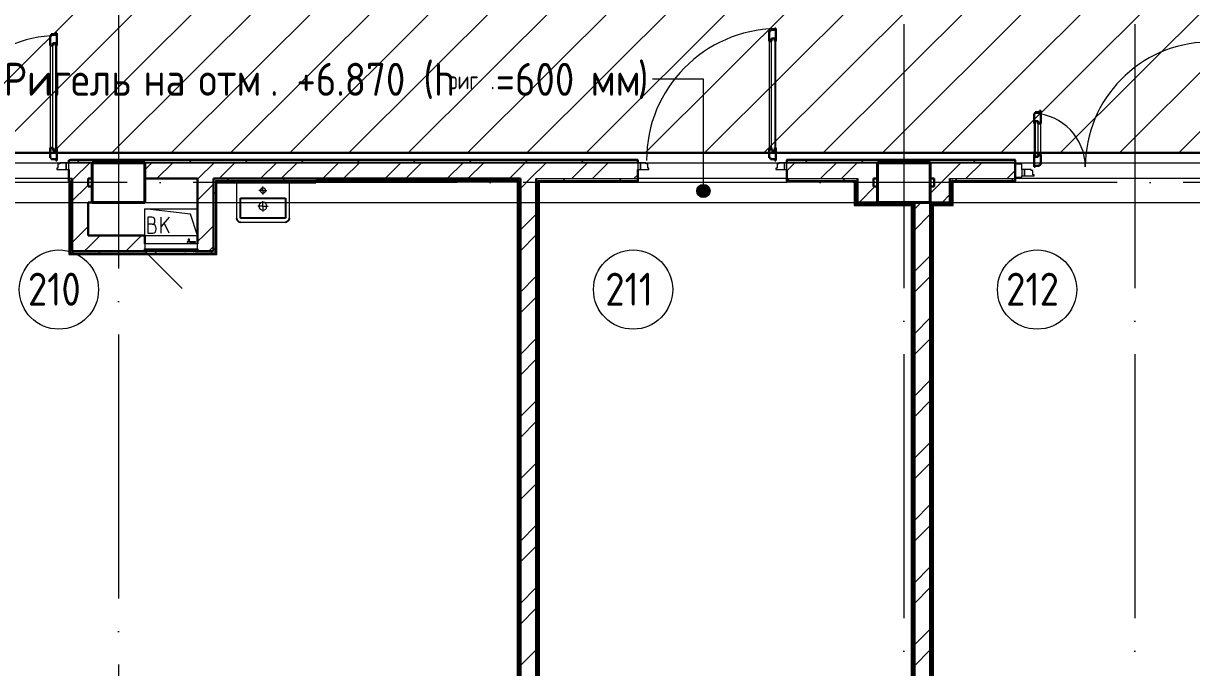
# Model space of a CAD drawing. Header units: millimetres. Extents: x -259809 to 472825, y -397243 to 31861.
# Drawn here: x 124906 to 133757, y -368837 to -363956 of the extents above; entities that cross this region are included whole.
import ezdxf

# ---------------------------------------------------------------- set-up
doc = ezdxf.new("R2010")
doc.units = ezdxf.units.MM
doc.linetypes.add('ADSK_Линия сетки', pattern=[25, 20, -2.5, 0, -2.5])
doc.linetypes.add('ADSK_Сверху', pattern=[450, 300, -150])
for name, color, linetype, lineweight in [('Аннотация', 252, 'Continuous', 18), ('Витраж', 252, 'Continuous', 9), ('Двери', 252, 'Continuous', 9), ('Линии', 7, 'Continuous', 9), ('лс', 5, 'Continuous', 30), ('Марки помещений', 252, 'Continuous', 20), ('Несущие колонны', 252, 'Continuous', 18), ('Оборудование', 8, 'Continuous', 18), ('Ограждение', 252, 'Continuous', 9), ('Оси', 252, 'Continuous', 9), ('Перекрытие', 252, 'Continuous', 18), ('Стены наружные', 252, 'Continuous', 18), ('Стены штриховка', 7, 'Continuous', 9)]:
    doc.layers.add(name, color=color, linetype=linetype, lineweight=lineweight)
doc.layers.add('Двери открывание', color=7, linetype='Continuous', lineweight=9, true_color=0xc0c0c0)
doc.layers.add('Узлы', color=252, linetype='Continuous')
doc.styles.add('GOST Common_2', font='', dxfattribs={"width": 0.9, "height": 250})
doc.styles.add('GOST Common_4', font='', dxfattribs={"height": 7})
doc.styles.get('GOST Common_2').set_extended_font_data('GOST type B')
doc.styles.get('GOST Common_4').set_extended_font_data('GOST 2.304 type A')

# ---------------------------------------------------------------- blocks, each defined once
blk = doc.blocks.new('2 этаж')
at = {"layer": 'Аннотация', "lineweight": 9, "true_color": 0x636466}
h = blk.add_hatch(color=251, dxfattribs=at)
edge = h.paths.add_edge_path()
edge.add_arc((129907.9, -12553.3), 50, 0, 360)
at = {"color": 251, "lineweight": 18, "true_color": 0x636466}
for p, q in [((126022.8, -12730.1), (125676, -12689.3)), ((125676, -12889.3), (125676, -12689.3)), ((125676, -12689.3), (126076, -12689.3)), ((126076, -12889.3), (126022.8, -12730.1)), ((125729.3, -12752), (125699.3, -12752)), ((125699.3, -12752), (125699.3, -12872)), ((125732.6, -12805.4), (125699.3, -12805.4)), ((125752.6, -12785.4), (125752.6, -12775.4)), ((125859.3, -12752), (125799.3, -12823.5)), ((125799.3, -12872), (125799.3, -12752)), ((125859.3, -12872), (125823.3, -12794.9)), ((125699.3, -12872), (125735.9, -12872)), ((125762.6, -12845.4), (125762.6, -12835.4))]:
    blk.add_line(p, q, dxfattribs=at)
for centre, radius, start, end in [((125729.3, -12775.4), 23.3, 0, 90), ((125732.6, -12785.4), 20, 270, 0), ((125732.6, -12835.4), 30, 0, 90), ((125735.9, -12845.4), 26.7, 270, 0)]:
    blk.add_arc(centre, radius, start, end, dxfattribs=at)
at = {"layer": 'Аннотация', "color": 251, "lineweight": 9, "true_color": 0x636466}
for p, q in [((129529.4, -11707.4), (129523.3, -11707.4)), ((129907.9, -11707.4), (129529.4, -11707.4)), ((129907.9, -12553.3), (129907.9, -11707.4))]:
    blk.add_line(p, q, dxfattribs=at)
blk.add_circle((129907.9, -12553.3), 50, dxfattribs=at)
at = {"layer": 'Витраж', "color": 251, "lineweight": 18, "true_color": 0x636466, "extrusion": (0, 0, -1)}
for p, q in [((132321, -12349.3), (132271, -12349.3)), ((132271, -12349.3), (132271, -12449.3)), ((132321, -12389.3), (132321, -12349.3)), ((132271, -12449.3), (132321, -12449.3)), ((132321, -12449.3), (132321, -12439.3))]:
    blk.add_line(p, q, dxfattribs=at)
at = {"layer": 'Двери', "color": 251, "lineweight": 30, "true_color": 0x636466}
for p, q in [((130457, -11323.3), (130449, -11323.3)), ((130449, -11323.3), (130449, -11332.3)), ((130457, -11417.3), (130457, -11323.3)), ((124967, -11375.3), (124959, -11375.3)), ((124959, -11375.3), (124959, -11451.3)), ((125001, -11366.3), (124967, -11366.3)), ((124967, -11366.3), (124967, -11375.3)), ((125009, -11357.3), (125001, -11357.3)), ((125001, -11357.3), (125001, -11366.3)), ((125009, -11451.3), (125009, -11357.3)), ((130415, -11341.3), (130407, -11341.3)), ((130407, -11341.3), (130407, -11417.3)), ((130407, -11417.3), (130424, -11417.3)), ((130449, -11332.3), (130415, -11332.3)), ((130415, -11332.3), (130415, -11341.3)), ((130424, -11417.3), (130424, -11399.3)), ((130424, -11399.3), (130448, -11399.3)), ((130448, -11399.3), (130448, -11417.3)), ((130448, -11417.3), (130457, -11417.3)), ((124959, -11451.3), (124979, -11451.3)), ((124979, -11451.3), (124979, -11433.3)), ((124979, -11433.3), (125000, -11433.3)), ((125000, -11433.3), (125000, -11451.3)), ((125000, -11451.3), (125009, -11451.3)), ((132463, -11947.3), (132455, -11947.3)), ((132455, -11947.3), (132455, -11956.3)), ((132463, -12041.3), (132463, -11947.3)), ((132421, -11965.3), (132413, -11965.3)), ((132413, -11965.3), (132413, -12041.3)), ((132455, -11956.3), (132421, -11956.3)), ((132421, -11956.3), (132421, -11965.3)), ((132422, -12023.3), (132422, -12041.3)), ((132443, -12023.3), (132422, -12023.3)), ((132443, -12041.3), (132443, -12023.3)), ((132422, -12041.3), (132413, -12041.3)), ((132463, -12041.3), (132443, -12041.3)), ((124959, -12227.3), (124959, -12303.3)), ((124959, -12227.3), (124979, -12227.3)), ((124979, -12227.3), (124979, -12245.3)), ((124979, -12245.3), (125000, -12245.3)), ((125000, -12227.3), (125009, -12227.3)), ((125000, -12245.3), (125000, -12227.3)), ((125009, -12321.3), (125009, -12227.3)), ((130407, -12227.3), (130407, -12303.3)), ((130407, -12227.3), (130424, -12227.3)), ((130424, -12227.3), (130424, -12245.3)), ((130424, -12245.3), (130448, -12245.3)), ((130448, -12227.3), (130457, -12227.3)), ((130448, -12245.3), (130448, -12227.3)), ((130457, -12321.3), (130457, -12227.3)), ((132413, -12277.3), (132413, -12371.3)), ((132422, -12277.3), (132413, -12277.3)), ((132422, -12295.3), (132422, -12277.3)), ((132443, -12295.3), (132422, -12295.3)), ((132443, -12277.3), (132443, -12295.3)), ((132463, -12277.3), (132443, -12277.3)), ((132463, -12353.3), (132463, -12277.3)), ((124959, -12303.3), (124967, -12303.3)), ((124967, -12303.3), (124967, -12312.3)), ((124967, -12312.3), (125001, -12312.3)), ((125001, -12312.3), (125001, -12321.3)), ((125001, -12321.3), (125009, -12321.3)), ((130407, -12303.3), (130415, -12303.3)), ((130415, -12303.3), (130415, -12312.3)), ((130415, -12312.3), (130449, -12312.3)), ((130449, -12312.3), (130449, -12321.3)), ((130449, -12321.3), (130457, -12321.3)), ((132413, -12371.3), (132421, -12371.3)), ((132421, -12371.3), (132421, -12362.3)), ((132421, -12362.3), (132455, -12362.3)), ((132455, -12362.3), (132455, -12353.3)), ((132455, -12353.3), (132463, -12353.3))]:
    blk.add_line(p, q, dxfattribs=at)
at = {"layer": 'Двери', "color": 251, "true_color": 0x636466}
for p, q in [((130407, -11417.3), (130407, -12227.3)), ((130424, -12245.3), (130424, -11399.3)), ((130424, -11399.3), (130448, -11399.3)), ((130448, -11399.3), (130448, -12245.3)), ((130457, -12227.3), (130457, -11417.3)), ((124959, -11451.3), (124959, -12227.3)), ((124979, -12245.3), (124979, -11433.3)), ((124979, -11433.3), (125000, -11433.3)), ((125000, -11433.3), (125000, -12245.3)), ((125009, -12227.3), (125009, -11451.3)), ((132422, -12023.3), (132422, -12295.3)), ((132443, -12023.3), (132422, -12023.3)), ((132443, -12295.3), (132443, -12023.3)), ((132413, -12041.3), (132413, -12277.3)), ((132463, -12277.3), (132463, -12041.3)), ((125000, -12245.3), (124979, -12245.3)), ((130448, -12245.3), (130424, -12245.3)), ((132422, -12295.3), (132443, -12295.3)), ((125018, -12381.3), (125009, -12381.3)), ((125009, -12381.3), (125009, -12389.3)), ((125009, -12389.3), (125081, -12389.3)), ((125032, -12347.3), (125018, -12347.3)), ((125018, -12347.3), (125018, -12381.3)), ((125032, -12339.3), (125032, -12347.3)), ((125081, -12339.3), (125032, -12339.3)), ((125101, -12339.3), (125081, -12339.3)), ((125081, -12339.3), (125081, -12389.3)), ((125081, -12389.3), (125081, -12339.3)), ((125081, -12389.3), (125101, -12389.3)), ((125101, -12389.3), (125101, -12339.3)), ((129411, -12339.3), (129411, -12389.3)), ((129431, -12339.3), (129411, -12339.3)), ((129411, -12389.3), (129431, -12389.3)), ((129431, -12389.3), (129431, -12339.3)), ((129472, -12339.3), (129431, -12339.3)), ((129431, -12339.3), (129431, -12389.3)), ((129431, -12389.3), (129495, -12389.3)), ((129472, -12347.3), (129472, -12339.3)), ((129486, -12347.3), (129472, -12347.3)), ((129486, -12381.3), (129486, -12347.3)), ((129495, -12381.3), (129486, -12381.3)), ((129495, -12389.3), (129495, -12381.3)), ((130466, -12381.3), (130457, -12381.3)), ((130457, -12381.3), (130457, -12389.3)), ((130457, -12389.3), (130521, -12389.3)), ((130480, -12347.3), (130466, -12347.3)), ((130466, -12347.3), (130466, -12381.3)), ((130480, -12339.3), (130480, -12347.3)), ((130521, -12339.3), (130480, -12339.3)), ((130541, -12339.3), (130521, -12339.3)), ((130521, -12339.3), (130521, -12389.3)), ((130521, -12389.3), (130521, -12339.3)), ((130521, -12389.3), (130541, -12389.3)), ((130541, -12389.3), (130541, -12339.3)), ((132321, -12389.3), (132321, -12439.3)), ((132341, -12389.3), (132321, -12389.3)), ((132341, -12439.3), (132341, -12389.3)), ((132390, -12389.3), (132341, -12389.3)), ((132341, -12389.3), (132341, -12439.3)), ((132390, -12397.3), (132390, -12389.3)), ((132321, -12439.3), (132341, -12439.3)), ((132341, -12439.3), (132413, -12439.3)), ((132404, -12397.3), (132390, -12397.3)), ((132404, -12431.3), (132404, -12397.3)), ((132413, -12431.3), (132404, -12431.3)), ((132413, -12439.3), (132413, -12431.3))]:
    blk.add_line(p, q, dxfattribs=at)
at = {"layer": 'Двери открывание', "color": 251, "true_color": 0x636466}
for centre, radius, start, end in [((130475, -12321.3), 998, 91.03345, 180), ((125027, -12321.3), 946, 91.09026, 180), ((133747, -12371.3), 946, 91.09026, 180), ((132395, -12371.3), 406, 0, 87.45896)]:
    blk.add_arc(centre, radius, start, end, dxfattribs=at)
at = {"layer": 'Линии', "color": 251, "linetype": 'ADSK_Сверху', "ltscale": 100, "true_color": 0x636466}
for p, q in [((117871, -12339.3), (151081, -12339.3)), ((117871, -12639.3), (151081, -12639.3))]:
    blk.add_line(p, q, dxfattribs=at)
at = {"layer": 'Марки помещений', "color": 251, "true_color": 0x636466}
for centre in [(125024.9, -13300.1), (129375.2, -13300.1), (132435.8, -13300.1)]:
    blk.add_circle(centre, 300, dxfattribs=at)
at = {"layer": 'Несущие колонны', "color": 251, "lineweight": 40, "true_color": 0x636466}
for p, q in [((125276, -12339.3), (125676, -12339.3)), ((125276, -12639.3), (125276, -12339.3)), ((125676, -12339.3), (125276, -12339.3)), ((125676, -12339.3), (125676, -12639.3)), ((131226, -12339.3), (131626, -12339.3)), ((131226, -12639.3), (131226, -12339.3)), ((131626, -12339.3), (131226, -12339.3)), ((131626, -12339.3), (131626, -12639.3)), ((125276, -12459.3), (125276, -12639.3)), ((125676, -12639.3), (125676, -12459.3)), ((131226, -12459.3), (131226, -12639.3)), ((131626, -12639.3), (131626, -12459.3)), ((125676, -12639.3), (125276, -12639.3)), ((125276, -12639.3), (125676, -12639.3)), ((131626, -12639.3), (131226, -12639.3)), ((131226, -12639.3), (131626, -12639.3))]:
    blk.add_line(p, q, dxfattribs=at)
at = {"layer": 'Несущие колонны', "color": 251, "true_color": 0x636466}
for p, q in [((125276, -12339.3), (125276, -12459.3)), ((125676, -12459.3), (125676, -12339.3)), ((131226, -12339.3), (131226, -12459.3)), ((131626, -12459.3), (131626, -12339.3))]:
    blk.add_line(p, q, dxfattribs=at)
at = {"layer": 'Оборудование', "color": 251, "true_color": 0x636466}
for p, q in [((126003.4, -12918.9), (126003.4, -12936.4)), ((126015.6, -12918.9), (126003.4, -12918.9)), ((126015.6, -12936.4), (126015.6, -12918.9)), ((125676, -12954.3), (125676, -12990.6)), ((126076, -12954.3), (125676, -12954.3)), ((125676, -13009.3), (125958.8, -13292.1)), ((125676.9, -12991.6), (126075.1, -12991.6)), ((125683, -12991.6), (125683, -13001.3)), ((125684, -13002.3), (126068.1, -13002.3)), ((125695, -13003.8), (125695, -13009.3)), ((125695, -13009.3), (126057, -13009.3)), ((125979.5, -13009.3), (125979.5, -13011.3)), ((126004.7, -12938.9), (125996.4, -12938.9)), ((125996.4, -12938.9), (125996.4, -12943.9)), ((125996.4, -12943.9), (126004.7, -12943.9)), ((125999.9, -12938.3), (125999.9, -12954.3)), ((126019.2, -12938.3), (125999.9, -12938.3)), ((126003.4, -12936.4), (126001.4, -12938.3)), ((126015.6, -12936.4), (126003.4, -12936.4)), ((126060.2, -12938.9), (126014.3, -12938.9)), ((126014.3, -12943.9), (126060.2, -12943.9)), ((126017.6, -12938.3), (126015.6, -12936.4)), ((126019.2, -12954.3), (126019.2, -12938.3)), ((126048, -13011.3), (126048, -13009.3)), ((126057, -13009.3), (126057, -13003.8)), ((126060.2, -12943.9), (126060.2, -12938.9)), ((126069, -13001.3), (126069, -12991.6)), ((126076, -12990.6), (126076, -12954.3)), ((125979.5, -13011.3), (125983.5, -13011.3)), ((126044, -13011.3), (125983.5, -13011.3)), ((126044, -13011.3), (126048, -13011.3))]:
    blk.add_line(p, q, dxfattribs=at)
for points, knots in [([(125676, -12990.6), (125676, -12990.7), (125676, -12990.9), (125676.1, -12991.1), (125676.3, -12991.3), (125676.4, -12991.4), (125676.6, -12991.5), (125676.7, -12991.5), (125676.8, -12991.6), (125676.9, -12991.6)], [-1, -1, -1, -1, -0.833333, -0.666667, -0.5, -0.333333, -0.25, -0.166667, 0, 0, 0, 0]), ([(125683, -13001.3), (125683, -13001.4), (125683, -13001.5), (125683.1, -13001.8), (125683.2, -13001.9), (125683.4, -13002), (125683.5, -13002.1), (125683.6, -13002.2), (125683.8, -13002.2), (125683.9, -13002.3), (125684, -13002.3)], [-1, -1, -1, -1, -0.833333, -0.666667, -0.541667, -0.416667, -0.333333, -0.25, -0.166667, 0, 0, 0, 0]), ([(125693.5, -13002.3), (125693.6, -13002.3), (125693.8, -13002.3), (125694.1, -13002.4), (125694.2, -13002.5), (125694.4, -13002.6), (125694.6, -13002.7), (125694.7, -13002.9), (125694.8, -13003), (125694.9, -13003.2), (125695, -13003.5), (125695, -13003.7), (125695, -13003.8)], [-1, -1, -1, -1, -0.833333, -0.75, -0.666667, -0.583333, -0.5, -0.416667, -0.333333, -0.25, -0.166667, 0, 0, 0, 0]), ([(126057, -13003.8), (126057, -13003.7), (126057, -13003.5), (126057.1, -13003.2), (126057.2, -13003), (126057.3, -13002.9), (126057.5, -13002.7), (126057.6, -13002.6), (126057.8, -13002.5), (126058, -13002.4), (126058.2, -13002.3), (126058.4, -13002.3), (126058.5, -13002.3)], [0, 0, 0, 0, 0.166667, 0.25, 0.333333, 0.416667, 0.5, 0.583333, 0.666667, 0.75, 0.833333, 1, 1, 1, 1]), ([(126068.1, -13002.3), (126068.1, -13002.3), (126068.3, -13002.2), (126068.4, -13002.2), (126068.5, -13002.1), (126068.7, -13002), (126068.8, -13001.9), (126068.9, -13001.8), (126069, -13001.5), (126069, -13001.4), (126069, -13001.3)], [0, 0, 0, 0, 0.166667, 0.25, 0.333333, 0.416667, 0.541667, 0.666667, 0.833333, 1, 1, 1, 1]), ([(126075.1, -12991.6), (126075.2, -12991.6), (126075.3, -12991.5), (126075.4, -12991.5), (126075.6, -12991.4), (126075.7, -12991.3), (126075.9, -12991.1), (126076, -12990.9), (126076, -12990.7), (126076, -12990.6)], [0, 0, 0, 0, 0.166667, 0.25, 0.333333, 0.5, 0.666667, 0.833333, 1, 1, 1, 1])]:
    blk.add_open_spline(points, degree=3, knots=knots, dxfattribs=at)
at = {"layer": 'Ограждение', "color": 251, "true_color": 0x636466}
for p, q in [((125111, -12319.3), (125111, -12314.3)), ((129411, -12314.3), (125111, -12314.3)), ((129411, -12314.3), (129411, -12319.3)), ((130541, -12319.3), (130541, -12314.3)), ((132271, -12314.3), (130541, -12314.3)), ((132271, -12314.3), (132271, -12319.3)), ((125101, -12479.3), (125101, -13034.3)), ((128501, -12479.3), (128496, -12484.3)), ((128666, -12484.3), (128661, -12479.3)), ((129411, -12479.3), (129411, -12484.3)), ((130541, -12484.3), (130541, -12479.3)), ((131051, -12484.3), (131056, -12479.3)), ((131796, -12479.3), (131801, -12484.3)), ((132271, -12479.3), (132271, -12484.3)), ((126221, -13034.3), (126221, -12489.2)), ((126971, -12484.3), (128496, -12484.3)), ((128496, -12484.3), (128496, -18454.3)), ((128666, -18454.3), (128666, -12484.3)), ((128666, -12484.3), (129411, -12484.3)), ((130541, -12484.3), (131051, -12484.3)), ((131051, -12484.3), (131051, -12664.3)), ((131801, -12484.3), (132271, -12484.3)), ((131801, -12664.3), (131801, -12484.3)), ((131051, -12664.3), (131056, -12659.3)), ((131051, -12664.3), (131481, -12664.3)), ((131486, -12659.3), (131481, -12664.3)), ((131481, -12664.3), (131481, -18454.3)), ((131651, -12664.3), (131646, -12659.3)), ((131651, -18454.3), (131651, -12664.3)), ((131651, -12664.3), (131801, -12664.3)), ((131801, -12664.3), (131796, -12659.3)), ((125101, -13034.3), (125106, -13029.3)), ((125101, -13034.3), (126221, -13034.3)), ((126221, -13034.3), (126216, -13029.3))]:
    blk.add_line(p, q, dxfattribs=at)
at = {"layer": 'Оси', "color": 251, "linetype": 'ADSK_Линия сетки', "ltscale": 100, "true_color": 0x636466}
for p, q in [((131426, 33711.4), (131426, -32265.4)), ((133176, 33711.4), (133176, -32265.4)), ((125476, -1139.3), (125476, -32265.4)), ((170543.3, -12489.3), (93565.9, -12489.3))]:
    blk.add_line(p, q, dxfattribs=at)
at = {"layer": 'Перекрытие', "color": 251, "ltscale": 100, "true_color": 0x636466}
for p, q in [((125101, -12459.3), (123601, -12459.3)), ((125676, -12889.3), (125676, -12689.3)), ((125676, -12689.3), (126076, -12689.3))]:
    blk.add_line(p, q, dxfattribs=at)
at = {"layer": 'Стены наружные', "color": 251, "true_color": 0x636466}
for p, q in [((123670, -12339.3), (125032, -12339.3)), ((125276, -12459.3), (125276, -12339.3)), ((125676, -12339.3), (125676, -12459.3)), ((129472, -12339.3), (130480, -12339.3)), ((131226, -12459.3), (131226, -12339.3)), ((131626, -12339.3), (131626, -12459.3)), ((132271, -12339.3), (132413, -12339.3)), ((132463, -12339.3), (133679, -12339.3)), ((125101, -12459.3), (123601, -12459.3)), ((130541, -12459.3), (129411, -12459.3)), ((133871, -12459.3), (132271, -12459.3)), ((125676, -12889.3), (126076, -12889.3))]:
    blk.add_line(p, q, dxfattribs=at)
at = {"layer": 'Стены наружные', "color": 251, "lineweight": 30, "true_color": 0x636466}
for p, q in [((125101, -12319.3), (125101, -12339.3)), ((129411, -12319.3), (125101, -12319.3)), ((125101, -12389.3), (125101, -12479.3)), ((125276, -12339.3), (125676, -12339.3)), ((129411, -12339.3), (129411, -12319.3)), ((129411, -12479.3), (129411, -12389.3)), ((130541, -12319.3), (130541, -12339.3)), ((132271, -12319.3), (130541, -12319.3)), ((130541, -12389.3), (130541, -12479.3)), ((131226, -12339.3), (131626, -12339.3)), ((132271, -12479.3), (132271, -12319.3)), ((125101, -12474.3), (125111, -12474.3)), ((125101, -12479.3), (125106, -12479.3)), ((125106, -12479.3), (125106, -13029.3)), ((125111, -12474.3), (125111, -13024.3)), ((125126, -13009.3), (125126, -12459.3)), ((125246, -12459.3), (125276, -12459.3)), ((125246, -12519.3), (125246, -12459.3)), ((125676, -12459.3), (126076, -12459.3)), ((126076, -12459.3), (126076, -12954.3)), ((126196, -12459.3), (128521, -12459.3)), ((126196, -13009.3), (126196, -12459.3)), ((126971, -12474.3), (128506, -12474.3)), ((126971, -12489.3), (126971, -12479.3)), ((126971, -12479.3), (128501, -12479.3)), ((128501, -12479.3), (128501, -18454.3)), ((128506, -12474.3), (128506, -18459.3)), ((128521, -12459.3), (128521, -18464.3)), ((128641, -12459.3), (128641, -18464.3)), ((128656, -18459.3), (128656, -12474.3)), ((128661, -12479.3), (129411, -12479.3)), ((128661, -18454.3), (128661, -12479.3)), ((130541, -12479.3), (131056, -12479.3)), ((131056, -12479.3), (131056, -12659.3)), ((131061, -12474.3), (131061, -12654.3)), ((131076, -12459.3), (131076, -12639.3)), ((131196, -12459.3), (131226, -12459.3)), ((131196, -12519.3), (131196, -12459.3)), ((131626, -12459.3), (131656, -12459.3)), ((131656, -12459.3), (131656, -12519.3)), ((131776, -12639.3), (131776, -12459.3)), ((131791, -12474.3), (131796, -12474.3)), ((131791, -12654.3), (131791, -12474.3)), ((131796, -12659.3), (131796, -12479.3)), ((131796, -12479.3), (132271, -12479.3)), ((125276, -12519.3), (125246, -12519.3)), ((125276, -12639.3), (125276, -12519.3)), ((126216, -12489.3), (126971, -12489.3)), ((126216, -13029.3), (126216, -12489.3)), ((131226, -12519.3), (131196, -12519.3)), ((131226, -12639.3), (131226, -12519.3)), ((131626, -12519.3), (131626, -18464.3)), ((131656, -12519.3), (131626, -12519.3)), ((125246, -12889.3), (125246, -12639.3)), ((125246, -12639.3), (125276, -12639.3)), ((131061, -12654.3), (131491, -12654.3)), ((131076, -12639.3), (131626, -12639.3)), ((131491, -12654.3), (131491, -18459.3)), ((131506, -18464.3), (131506, -12639.3)), ((131776, -12639.3), (131626, -12639.3)), ((131641, -18459.3), (131641, -12654.3)), ((131641, -12654.3), (131791, -12654.3)), ((131056, -12659.3), (131486, -12659.3)), ((131486, -12659.3), (131486, -18454.3)), ((131646, -18454.3), (131646, -12659.3)), ((131646, -12659.3), (131796, -12659.3)), ((125676, -12889.3), (125246, -12889.3)), ((125676, -12954.3), (125676, -12889.3)), ((125695, -13009.3), (125126, -13009.3)), ((125676, -13009.3), (125676, -12990.9)), ((126196, -13009.3), (126057, -13009.3)), ((126076, -12990.9), (126076, -13009.3)), ((126211, -13024.3), (126211, -13009.3)), ((125106, -13029.3), (126216, -13029.3)), ((125111, -13024.3), (125126, -13024.3))]:
    blk.add_line(p, q, dxfattribs=at)
at = {"layer": 'Стены наружные', "color": 251, "linetype": 'Continuous', "lineweight": 9, "true_color": 0x636466}
for p, q in [((125107.7, -12324.3), (125112.7, -12319.3)), ((125138.4, -12459.3), (125258.4, -12339.3)), ((125163.4, -12339.3), (125178.4, -12324.3)), ((125178.4, -12324.3), (125183.4, -12319.3)), ((125249.1, -12324.3), (125254.1, -12319.3)), ((125319.8, -12324.3), (125324.8, -12319.3)), ((125390.6, -12324.3), (125395.6, -12319.3)), ((125461.3, -12324.3), (125466.3, -12319.3)), ((125532, -12324.3), (125537, -12319.3)), ((125587.7, -12339.3), (125602.7, -12324.3)), ((125602.7, -12324.3), (125607.7, -12319.3)), ((125673.4, -12324.3), (125678.4, -12319.3)), ((125676, -12393.1), (125729.8, -12339.3)), ((125744.1, -12324.3), (125749.1, -12319.3)), ((125767, -12459.3), (125887, -12339.3)), ((125814.8, -12324.3), (125819.8, -12319.3)), ((125885.5, -12324.3), (125890.5, -12319.3)), ((125956.2, -12324.3), (125961.2, -12319.3)), ((126011.9, -12339.3), (126026.9, -12324.3)), ((126026.9, -12324.3), (126031.9, -12319.3)), ((126081.3, -12459.3), (126201.3, -12339.3)), ((126097.7, -12324.3), (126102.7, -12319.3)), ((126168.4, -12324.3), (126173.4, -12319.3)), ((126238.4, -12459.3), (126358.4, -12339.3)), ((126239.1, -12324.3), (126244.1, -12319.3)), ((126309.8, -12324.3), (126314.8, -12319.3)), ((126380.5, -12324.3), (126385.5, -12319.3)), ((126436.2, -12339.3), (126451.2, -12324.3)), ((126451.2, -12324.3), (126456.2, -12319.3)), ((126521.9, -12324.3), (126526.9, -12319.3)), ((126552.7, -12459.3), (126672.7, -12339.3)), ((126592.6, -12324.3), (126597.6, -12319.3)), ((126663.3, -12324.3), (126668.3, -12319.3)), ((126709.9, -12459.3), (126829.9, -12339.3)), ((126734.1, -12324.3), (126739.1, -12319.3)), ((126804.8, -12324.3), (126809.8, -12319.3)), ((126860.5, -12339.3), (126875.5, -12324.3)), ((126875.5, -12324.3), (126880.5, -12319.3)), ((126946.2, -12324.3), (126951.2, -12319.3)), ((127016.9, -12324.3), (127021.9, -12319.3)), ((127024.2, -12459.3), (127144.2, -12339.3)), ((127087.6, -12324.3), (127092.6, -12319.3)), ((127158.3, -12324.3), (127163.3, -12319.3)), ((127181.4, -12459.3), (127301.4, -12339.3)), ((127229, -12324.3), (127234, -12319.3)), ((127284.7, -12339.3), (127299.7, -12324.3)), ((127299.7, -12324.3), (127304.7, -12319.3)), ((127370.5, -12324.3), (127375.5, -12319.3)), ((127441.2, -12324.3), (127446.2, -12319.3)), ((127495.7, -12459.3), (127615.7, -12339.3)), ((127511.9, -12324.3), (127516.9, -12319.3)), ((127582.6, -12324.3), (127587.6, -12319.3)), ((127652.8, -12459.3), (127772.8, -12339.3)), ((127653.3, -12324.3), (127658.3, -12319.3)), ((127709, -12339.3), (127724, -12324.3)), ((127724, -12324.3), (127729, -12319.3)), ((127794.7, -12324.3), (127799.7, -12319.3)), ((127865.4, -12324.3), (127870.4, -12319.3)), ((127936.1, -12324.3), (127941.1, -12319.3)), ((127967.1, -12459.3), (128087.1, -12339.3)), ((128006.8, -12324.3), (128011.8, -12319.3)), ((128077.6, -12324.3), (128082.6, -12319.3)), ((128124.3, -12459.3), (128244.3, -12339.3)), ((128133.3, -12339.3), (128148.3, -12324.3)), ((128148.3, -12324.3), (128153.3, -12319.3)), ((128219, -12324.3), (128224, -12319.3)), ((128289.7, -12324.3), (128294.7, -12319.3)), ((128360.4, -12324.3), (128365.4, -12319.3)), ((128431.1, -12324.3), (128436.1, -12319.3)), ((128438.6, -12459.3), (128558.6, -12339.3)), ((128501.8, -12324.3), (128506.8, -12319.3)), ((128557.5, -12339.3), (128572.5, -12324.3)), ((128572.5, -12324.3), (128577.5, -12319.3)), ((128595.7, -12459.3), (128715.7, -12339.3)), ((128643.2, -12324.3), (128648.2, -12319.3)), ((128714, -12324.3), (128719, -12319.3)), ((128784.7, -12324.3), (128789.7, -12319.3)), ((128855.4, -12324.3), (128860.4, -12319.3)), ((128910.1, -12459.3), (129030.1, -12339.3)), ((128926.1, -12324.3), (128931.1, -12319.3)), ((128981.8, -12339.3), (128996.8, -12324.3)), ((128996.8, -12324.3), (129001.8, -12319.3)), ((129067.2, -12459.3), (129187.2, -12339.3)), ((129067.5, -12324.3), (129072.5, -12319.3)), ((129138.2, -12324.3), (129143.2, -12319.3)), ((129208.9, -12324.3), (129213.9, -12319.3)), ((129279.6, -12324.3), (129284.6, -12319.3)), ((129350.4, -12324.3), (129355.4, -12319.3)), ((129406.1, -12339.3), (129411, -12334.3)), ((130541, -12399.8), (130601.6, -12339.3)), ((130552.4, -12324.3), (130557.4, -12319.3)), ((130623.1, -12324.3), (130628.1, -12319.3)), ((130678.9, -12339.3), (130693.9, -12324.3)), ((130693.9, -12324.3), (130698.9, -12319.3)), ((130764.6, -12324.3), (130769.6, -12319.3)), ((130795.9, -12459.3), (130915.9, -12339.3)), ((130835.3, -12324.3), (130840.3, -12319.3)), ((130906, -12324.3), (130911, -12319.3)), ((130953.1, -12459.3), (131073.1, -12339.3)), ((130976.7, -12324.3), (130981.7, -12319.3)), ((131047.4, -12324.3), (131052.4, -12319.3)), ((131103.1, -12339.3), (131118.1, -12324.3)), ((131118.1, -12324.3), (131123.1, -12319.3)), ((131188.8, -12324.3), (131193.8, -12319.3)), ((131259.5, -12324.3), (131264.5, -12319.3)), ((131330.2, -12324.3), (131335.2, -12319.3)), ((131401, -12324.3), (131406, -12319.3)), ((131471.7, -12324.3), (131476.7, -12319.3)), ((131527.4, -12339.3), (131542.4, -12324.3)), ((131542.4, -12324.3), (131547.4, -12319.3)), ((131613.1, -12324.3), (131618.1, -12319.3)), ((131683.8, -12324.3), (131688.8, -12319.3)), ((131738.8, -12459.3), (131858.8, -12339.3)), ((131754.5, -12324.3), (131759.5, -12319.3)), ((131825.2, -12324.3), (131830.2, -12319.3)), ((131895.9, -12324.3), (131900.9, -12319.3)), ((131896, -12459.3), (132016, -12339.3)), ((131951.6, -12339.3), (131966.6, -12324.3)), ((131966.6, -12324.3), (131971.6, -12319.3)), ((132037.4, -12324.3), (132042.4, -12319.3)), ((132108.1, -12324.3), (132113.1, -12319.3)), ((132178.8, -12324.3), (132183.8, -12319.3)), ((132249.5, -12324.3), (132254.5, -12319.3)), ((125126, -12471.6), (125138.4, -12459.3)), ((126076, -12464.5), (126081.3, -12459.3)), ((126286.2, -12489.3), (126301.2, -12474.3)), ((126301.2, -12474.3), (126316.2, -12459.3)), ((126710.5, -12489.3), (126725.5, -12474.3)), ((126725.5, -12474.3), (126740.5, -12459.3)), ((127003.3, -12479.3), (127008.3, -12474.3)), ((127074, -12479.3), (127079, -12474.3)), ((127144.7, -12479.3), (127149.7, -12474.3)), ((127149.7, -12474.3), (127164.7, -12459.3)), ((127215.5, -12479.3), (127220.5, -12474.3)), ((127286.2, -12479.3), (127291.2, -12474.3)), ((127356.9, -12479.3), (127361.9, -12474.3)), ((127427.6, -12479.3), (127432.6, -12474.3)), ((127498.3, -12479.3), (127503.3, -12474.3)), ((127569, -12479.3), (127574, -12474.3)), ((127574, -12474.3), (127589, -12459.3)), ((127639.7, -12479.3), (127644.7, -12474.3)), ((127710.4, -12479.3), (127715.4, -12474.3)), ((127781.1, -12479.3), (127786.1, -12474.3)), ((127851.8, -12479.3), (127856.8, -12474.3)), ((127922.6, -12479.3), (127927.6, -12474.3)), ((127993.3, -12479.3), (127998.3, -12474.3)), ((127998.3, -12474.3), (128013.3, -12459.3)), ((128064, -12479.3), (128069, -12474.3)), ((128134.7, -12479.3), (128139.7, -12474.3)), ((128205.4, -12479.3), (128210.4, -12474.3)), ((128276.1, -12479.3), (128281.1, -12474.3)), ((128346.8, -12479.3), (128351.8, -12474.3)), ((128417.5, -12479.3), (128422.5, -12474.3)), ((128422.5, -12474.3), (128437.5, -12459.3)), ((128488.2, -12479.3), (128493.2, -12474.3)), ((128521, -12534), (128595.7, -12459.3)), ((128700.4, -12479.3), (128705.4, -12474.3)), ((128771.1, -12479.3), (128776.1, -12474.3)), ((128841.8, -12479.3), (128846.8, -12474.3)), ((128846.8, -12474.3), (128861.8, -12459.3)), ((128912.5, -12479.3), (128917.5, -12474.3)), ((128983.2, -12479.3), (128988.2, -12474.3)), ((129053.9, -12479.3), (129058.9, -12474.3)), ((129124.6, -12479.3), (129129.6, -12474.3)), ((129195.4, -12479.3), (129200.4, -12474.3)), ((129266.1, -12479.3), (129271.1, -12474.3)), ((129271.1, -12474.3), (129286.1, -12459.3)), ((129336.8, -12479.3), (129341.8, -12474.3)), ((129381.5, -12459.3), (129411, -12429.8)), ((129407.5, -12479.3), (129411, -12475.7)), ((130541, -12477.1), (130543.9, -12474.3)), ((130543.9, -12474.3), (130558.9, -12459.3)), ((130609.6, -12479.3), (130614.6, -12474.3)), ((130680.3, -12479.3), (130685.3, -12474.3)), ((130751, -12479.3), (130756, -12474.3)), ((130821.7, -12479.3), (130826.7, -12474.3)), ((130892.4, -12479.3), (130897.4, -12474.3)), ((130963.1, -12479.3), (130968.1, -12474.3)), ((130968.1, -12474.3), (130983.1, -12459.3)), ((131033.8, -12479.3), (131038.8, -12474.3)), ((131678.8, -12519.3), (131738.8, -12459.3)), ((131811.6, -12479.3), (131816.6, -12474.3)), ((131816.6, -12474.3), (131831.6, -12459.3)), ((131882.4, -12479.3), (131887.4, -12474.3)), ((131953.1, -12479.3), (131958.1, -12474.3)), ((132023.8, -12479.3), (132028.8, -12474.3)), ((132094.5, -12479.3), (132099.5, -12474.3)), ((132165.2, -12479.3), (132170.2, -12474.3)), ((132210.3, -12459.3), (132271, -12398.5)), ((132235.9, -12479.3), (132240.9, -12474.3)), ((132240.9, -12474.3), (132255.9, -12459.3)), ((125106, -12538.1), (125111, -12533.1)), ((125126, -12628.8), (125235.5, -12519.3)), ((125235.5, -12519.3), (125246, -12508.8)), ((126076, -12621.7), (126196, -12501.7)), ((126196, -12579.5), (126211, -12564.5)), ((126211, -12493.7), (126215.5, -12489.3)), ((126211, -12564.5), (126216, -12559.5)), ((128501, -12537.2), (128506, -12532.2)), ((128656, -12523.6), (128661, -12518.6)), ((131056, -12527.8), (131061, -12522.8)), ((131087.4, -12639.3), (131207.4, -12519.3)), ((131626, -12572.1), (131678.8, -12519.3)), ((131776, -12514.9), (131791, -12499.9)), ((131791, -12499.9), (131796, -12494.9)), ((131791, -12570.6), (131796, -12565.6)), ((125106, -12608.8), (125111, -12603.8)), ((126211, -12635.2), (126216, -12630.2)), ((128501, -12607.9), (128506, -12602.9)), ((128656, -12594.3), (128661, -12589.3)), ((131056, -12598.5), (131061, -12593.5)), ((131066, -12659.3), (131071, -12654.3)), ((131136.7, -12659.3), (131141.7, -12654.3)), ((131207.4, -12659.3), (131212.4, -12654.3)), ((131212.4, -12654.3), (131227.4, -12639.3)), ((131278.1, -12659.3), (131283.1, -12654.3)), ((131348.8, -12659.3), (131353.8, -12654.3)), ((131419.5, -12659.3), (131424.5, -12654.3)), ((131506, -12692.1), (131558.8, -12639.3)), ((131626, -12664.9), (131641, -12649.9)), ((131641, -12649.9), (131651.6, -12639.3)), ((131702.4, -12659.3), (131707.4, -12654.3)), ((131716, -12639.3), (131776, -12579.2)), ((131773.1, -12659.3), (131778.1, -12654.3)), ((131791, -12641.3), (131796, -12636.3)), ((125106, -12679.5), (125111, -12674.5)), ((125106, -12750.2), (125111, -12745.2)), ((126211, -12705.9), (126216, -12700.9)), ((128501, -12678.6), (128506, -12673.6)), ((128501, -12749.3), (128506, -12744.3)), ((128521, -12848.3), (128641, -12728.3)), ((128641, -12680), (128656, -12665)), ((128656, -12665), (128661, -12660)), ((128656, -12735.8), (128661, -12730.8)), ((131486, -12663.5), (131490.2, -12659.3)), ((131486, -12734.2), (131491, -12729.2)), ((131490.2, -12659.3), (131491, -12658.5)), ((131506, -12849.2), (131626, -12729.2)), ((131641, -12720.6), (131646, -12715.6)), ((125106, -12820.9), (125111, -12815.9)), ((125111, -12815.9), (125126, -12800.9)), ((125126, -12943.1), (125246, -12823.1)), ((126122.7, -12889.3), (126196, -12816)), ((126211, -12776.6), (126216, -12771.6)), ((128501, -12820), (128506, -12815)), ((128656, -12806.5), (128661, -12801.5)), ((131486, -12804.9), (131491, -12799.9)), ((131491, -12799.9), (131506, -12784.9)), ((131641, -12791.3), (131646, -12786.3)), ((125106, -12891.6), (125111, -12886.6)), ((125246, -12980.2), (125337, -12889.3)), ((125531.3, -13009.3), (125651.3, -12889.3)), ((126076, -12936), (126122.7, -12889.3)), ((126211, -12847.3), (126216, -12842.3)), ((126211, -12918), (126216, -12913)), ((128501, -12890.8), (128506, -12885.8)), ((128521, -13005.5), (128641, -12885.5)), ((128656, -12877.2), (128661, -12872.2)), ((131486, -12875.6), (131491, -12870.6)), ((131641, -12862), (131646, -12857)), ((125106, -12962.4), (125111, -12957.4)), ((125217, -13009.3), (125246, -12980.2)), ((125326.9, -13024.3), (125341.9, -13009.3)), ((125751.2, -13024.3), (125766.2, -13009.3)), ((126159.9, -13009.3), (126196, -12973.1)), ((126175.5, -13024.3), (126190.5, -13009.3)), ((126196, -13003.7), (126211, -12988.7)), ((126211, -12988.7), (126216, -12983.7)), ((128501, -12961.5), (128506, -12956.5)), ((128656, -12947.9), (128661, -12942.9)), ((131486, -12946.3), (131491, -12941.3)), ((131641, -12932.7), (131646, -12927.7)), ((131641, -13003.4), (131646, -12998.4)), ((125109.8, -13029.3), (125114.8, -13024.3)), ((125180.5, -13029.3), (125185.5, -13024.3)), ((125251.2, -13029.3), (125256.2, -13024.3)), ((125321.9, -13029.3), (125326.9, -13024.3)), ((125392.7, -13029.3), (125397.7, -13024.3)), ((125463.4, -13029.3), (125468.4, -13024.3)), ((125534.1, -13029.3), (125539.1, -13024.3)), ((125604.8, -13029.3), (125609.8, -13024.3)), ((125675.5, -13029.3), (125680.5, -13024.3)), ((125746.2, -13029.3), (125751.2, -13024.3)), ((125816.9, -13029.3), (125821.9, -13024.3)), ((125887.6, -13029.3), (125892.6, -13024.3)), ((125958.3, -13029.3), (125963.3, -13024.3)), ((126029.1, -13029.3), (126034.1, -13024.3)), ((126099.8, -13029.3), (126104.8, -13024.3)), ((126170.5, -13029.3), (126175.5, -13024.3)), ((128501, -13032.2), (128506, -13027.2)), ((128501, -13102.9), (128506, -13097.9)), ((128641, -13104.3), (128656, -13089.3)), ((128656, -13018.6), (128661, -13013.6)), ((128656, -13089.3), (128661, -13084.3)), ((131486, -13017), (131491, -13012)), ((131486, -13087.7), (131491, -13082.7)), ((131506, -13163.5), (131626, -13043.5)), ((131626, -13089.2), (131641, -13074.2)), ((131641, -13074.2), (131646, -13069.2)), ((128501, -13173.6), (128506, -13168.6)), ((128656, -13160), (128661, -13155)), ((131486, -13158.4), (131491, -13153.4)), ((131641, -13144.9), (131646, -13139.9)), ((128501, -13244.3), (128506, -13239.3)), ((128521, -13319.8), (128641, -13199.8)), ((128656, -13230.7), (128661, -13225.7)), ((131486, -13229.2), (131491, -13224.2)), ((131491, -13224.2), (131506, -13209.2)), ((131506, -13320.7), (131626, -13200.7)), ((131641, -13215.6), (131646, -13210.6)), ((128501, -13315), (128506, -13310)), ((128521, -13476.9), (128641, -13356.9)), ((128656, -13301.4), (128661, -13296.4)), ((131486, -13299.9), (131491, -13294.9)), ((131641, -13286.3), (131646, -13281.3)), ((131641, -13357), (131646, -13352)), ((128501, -13385.7), (128506, -13380.7)), ((128501, -13456.4), (128506, -13451.4)), ((128656, -13372.2), (128661, -13367.2)), ((128656, -13442.9), (128661, -13437.9)), ((131486, -13370.6), (131491, -13365.6)), ((131486, -13441.3), (131491, -13436.3)), ((131641, -13427.7), (131646, -13422.7)), ((128501, -13527.2), (128506, -13522.2)), ((128641, -13528.6), (128656, -13513.6)), ((128656, -13513.6), (128661, -13508.6)), ((131486, -13512), (131491, -13507)), ((131506, -13635), (131626, -13515)), ((131626, -13513.4), (131641, -13498.4)), ((131641, -13498.4), (131646, -13493.4)), ((128501, -13597.9), (128506, -13592.9)), ((128656, -13584.3), (128661, -13579.3)), ((131486, -13582.7), (131491, -13577.7)), ((131641, -13569.1), (131646, -13564.1)), ((128501, -13668.6), (128506, -13663.6)), ((128521, -13791.2), (128641, -13671.2)), ((128656, -13655), (128661, -13650)), ((131486, -13653.4), (131491, -13648.4)), ((131491, -13648.4), (131506, -13633.4)), ((131506, -13792.2), (131626, -13672.2)), ((131641, -13639.8), (131646, -13634.8)), ((131641, -13710.6), (131646, -13705.6)), ((128501, -13739.3), (128506, -13734.3)), ((128501, -13810), (128506, -13805)), ((128656, -13725.7), (128661, -13720.7)), ((128656, -13796.4), (128661, -13791.4)), ((131486, -13724.1), (131491, -13719.1)), ((131486, -13794.8), (131491, -13789.8)), ((131641, -13781.3), (131646, -13776.3)), ((128501, -13880.7), (128506, -13875.7)), ((128521, -13948.4), (128641, -13828.4)), ((128656, -13867.1), (128661, -13862.1)), ((131486, -13865.6), (131491, -13860.6)), ((131641, -13852), (131646, -13847)), ((128501, -13951.4), (128506, -13946.4)), ((128641, -13952.8), (128656, -13937.8)), ((128656, -13937.8), (128661, -13932.8)), ((131486, -13936.3), (131491, -13931.3)), ((131626, -13937.7), (131641, -13922.7)), ((131641, -13922.7), (131646, -13917.7)), ((128501, -14022.1), (128506, -14017.1)), ((128656, -14008.5), (128661, -14003.5)), ((131486, -14007), (131491, -14002)), ((131486, -14077.7), (131491, -14072.7)), ((131491, -14072.7), (131506, -14057.7)), ((131506, -14106.5), (131626, -13986.5)), ((131641, -13993.4), (131646, -13988.4)), ((131641, -14064.1), (131646, -14059.1)), ((128501, -14092.8), (128506, -14087.8)), ((128501, -14163.5), (128506, -14158.5)), ((128521, -14262.7), (128641, -14142.7)), ((128656, -14079.3), (128661, -14074.3)), ((128656, -14150), (128661, -14145)), ((131486, -14148.4), (131491, -14143.4)), ((131506, -14263.6), (131626, -14143.6)), ((131641, -14134.8), (131646, -14129.8)), ((128501, -14234.3), (128506, -14229.3)), ((128656, -14220.7), (128661, -14215.7)), ((131486, -14219.1), (131491, -14214.1)), ((131641, -14205.5), (131646, -14200.5)), ((128501, -14305), (128506, -14300)), ((128521, -14419.8), (128641, -14299.8)), ((128656, -14291.4), (128661, -14286.4)), ((131486, -14289.8), (131491, -14284.8)), ((131641, -14276.2), (131646, -14271.2)), ((128501, -14375.7), (128506, -14370.7)), ((128641, -14377.1), (128656, -14362.1)), ((128656, -14362.1), (128661, -14357.1)), ((131486, -14360.5), (131491, -14355.5)), ((131486, -14431.2), (131491, -14426.2)), ((131626, -14361.9), (131641, -14346.9)), ((131641, -14346.9), (131646, -14341.9)), ((131641, -14417.7), (131646, -14412.7)), ((128501, -14446.4), (128506, -14441.4)), ((128501, -14517.1), (128506, -14512.1)), ((128656, -14432.8), (128661, -14427.8)), ((128656, -14503.5), (128661, -14498.5)), ((131486, -14501.9), (131491, -14496.9)), ((131491, -14496.9), (131506, -14481.9)), ((131506, -14577.9), (131626, -14457.9)), ((131641, -14488.4), (131646, -14483.4)), ((128501, -14587.8), (128506, -14582.8)), ((128656, -14574.2), (128661, -14569.2)), ((131486, -14572.7), (131491, -14567.7)), ((131641, -14559.1), (131646, -14554.1)), ((128501, -14658.5), (128506, -14653.5)), ((128521, -14734.2), (128641, -14614.2)), ((128656, -14644.9), (128661, -14639.9)), ((131486, -14643.4), (131491, -14638.4)), ((131506, -14735.1), (131626, -14615.1)), ((131641, -14629.8), (131646, -14624.8)), ((128501, -14729.2), (128506, -14724.2)), ((128521, -14891.3), (128641, -14771.3)), ((128656, -14715.7), (128661, -14710.7)), ((131486, -14714.1), (131491, -14709.1)), ((131486, -14784.8), (131491, -14779.8)), ((131626, -14786.2), (131641, -14771.2)), ((131641, -14700.5), (131646, -14695.5)), ((131641, -14771.2), (131646, -14766.2)), ((128501, -14799.9), (128506, -14794.9)), ((128501, -14870.7), (128506, -14865.7)), ((128641, -14801.4), (128656, -14786.4)), ((128656, -14786.4), (128661, -14781.4)), ((128656, -14857.1), (128661, -14852.1)), ((131486, -14855.5), (131491, -14850.5)), ((131641, -14841.9), (131646, -14836.9)), ((128501, -14941.4), (128506, -14936.4)), ((128656, -14927.8), (128661, -14922.8)), ((131486, -14926.2), (131491, -14921.2)), ((131491, -14921.2), (131506, -14906.2)), ((131506, -15049.4), (131626, -14929.4)), ((131641, -14912.6), (131646, -14907.6)), ((128501, -15012.1), (128506, -15007.1)), ((128656, -14998.5), (128661, -14993.5)), ((131486, -14996.9), (131491, -14991.9)), ((131641, -14983.3), (131646, -14978.3)), ((128501, -15082.8), (128506, -15077.8)), ((128521, -15205.6), (128641, -15085.6)), ((128656, -15069.2), (128661, -15064.2)), ((128656, -15139.9), (128661, -15134.9)), ((131486, -15067.6), (131491, -15062.6)), ((131486, -15138.3), (131491, -15133.3)), ((131506, -15206.6), (131626, -15086.6)), ((131641, -15054.1), (131646, -15049.1)), ((131641, -15124.8), (131646, -15119.8)), ((128501, -15153.5), (128506, -15148.5)), ((128501, -15224.2), (128506, -15219.2)), ((128641, -15225.6), (128656, -15210.6)), ((128656, -15210.6), (128661, -15205.6)), ((131486, -15209.1), (131491, -15204.1)), ((131626, -15210.5), (131641, -15195.5)), ((131641, -15195.5), (131646, -15190.5)), ((128501, -15294.9), (128506, -15289.9)), ((128521, -15362.8), (128641, -15242.8)), ((128656, -15281.3), (128661, -15276.3)), ((131486, -15279.8), (131491, -15274.8)), ((131641, -15266.2), (131646, -15261.2)), ((128501, -15365.6), (128506, -15360.6)), ((128656, -15352.1), (128661, -15347.1)), ((131486, -15350.5), (131491, -15345.5)), ((131491, -15345.5), (131506, -15330.5)), ((131641, -15336.9), (131646, -15331.9)), ((128501, -15436.3), (128506, -15431.3)), ((128656, -15422.8), (128661, -15417.8)), ((128656, -15493.5), (128661, -15488.5)), ((131486, -15421.2), (131491, -15416.2)), ((131486, -15491.9), (131491, -15486.9)), ((131506, -15520.9), (131626, -15400.9)), ((131641, -15407.6), (131646, -15402.6)), ((131641, -15478.3), (131646, -15473.3)), ((128501, -15507.1), (128506, -15502.1)), ((128501, -15577.8), (128506, -15572.8)), ((128521, -15677.1), (128641, -15557.1)), ((128656, -15564.2), (128661, -15559.2)), ((131486, -15562.6), (131491, -15557.6)), ((131506, -15678), (131626, -15558)), ((131641, -15549), (131646, -15544)), ((128501, -15648.5), (128506, -15643.5)), ((128641, -15649.9), (128656, -15634.9)), ((128656, -15634.9), (128661, -15629.9)), ((131486, -15633.3), (131491, -15628.3)), ((131626, -15634.7), (131641, -15619.7)), ((131641, -15619.7), (131646, -15614.7)), ((128501, -15719.2), (128506, -15714.2)), ((128521, -15834.2), (128641, -15714.2)), ((128656, -15705.6), (128661, -15700.6)), ((131486, -15704), (131491, -15699)), ((131641, -15690.5), (131646, -15685.5)), ((128501, -15789.9), (128506, -15784.9)), ((128656, -15776.3), (128661, -15771.3)), ((128656, -15847), (128661, -15842)), ((131486, -15774.7), (131491, -15769.7)), ((131486, -15845.5), (131491, -15840.5)), ((131491, -15769.7), (131506, -15754.7)), ((131641, -15761.2), (131646, -15756.2)), ((131641, -15831.9), (131646, -15826.9)), ((128501, -15860.6), (128506, -15855.6)), ((128501, -15931.3), (128506, -15926.3)), ((128656, -15917.7), (128661, -15912.7)), ((131486, -15916.2), (131491, -15911.2)), ((131506, -15992.3), (131626, -15872.3)), ((131641, -15902.6), (131646, -15897.6)), ((128501, -16002), (128506, -15997)), ((128656, -15988.4), (128661, -15983.4)), ((131486, -15986.9), (131491, -15981.9)), ((131641, -15973.3), (131646, -15968.3)), ((128501, -16072.7), (128506, -16067.7)), ((128521, -16148.5), (128641, -16028.5)), ((128641, -16074.2), (128656, -16059.2)), ((128656, -16059.2), (128661, -16054.2)), ((131486, -16057.6), (131491, -16052.6)), ((131506, -16149.5), (131626, -16029.5)), ((131626, -16059), (131641, -16044)), ((131641, -16044), (131646, -16039)), ((128501, -16143.4), (128506, -16138.4)), ((128656, -16129.9), (128661, -16124.9)), ((131486, -16128.3), (131491, -16123.3)), ((131641, -16114.7), (131646, -16109.7))]:
    blk.add_line(p, q, dxfattribs=at)
at = {"layer": 'Стены штриховка', "color": 251, "true_color": 0x636466}
for p, q in [((129411, -12324.3), (125101, -12324.3)), ((125276, -12339.3), (125101, -12339.3)), ((129411, -12339.3), (125676, -12339.3)), ((132271, -12324.3), (130541, -12324.3)), ((131226, -12339.3), (130541, -12339.3)), ((132271, -12339.3), (131626, -12339.3)), ((125101, -12459.3), (125126, -12459.3)), ((125126, -12459.3), (125101, -12459.3)), ((126211, -12474.3), (126971, -12474.3)), ((126211, -12474.3), (126211, -13009.3)), ((126971, -12479.3), (126971, -12474.3)), ((128506, -12474.3), (128506, -12459.3)), ((128641, -12459.3), (129411, -12459.3)), ((128656, -12474.3), (129411, -12474.3)), ((130541, -12459.3), (131076, -12459.3)), ((130541, -12474.3), (131061, -12474.3)), ((131776, -12459.3), (132271, -12459.3)), ((131796, -12474.3), (132271, -12474.3)), ((126211, -12489.3), (126216, -12489.3)), ((125126, -13024.3), (126211, -13024.3))]:
    blk.add_line(p, q, dxfattribs=at)
at = {"layer": 'Узлы', "color": 251, "lineweight": 9, "true_color": 0x636466}
for p, q in [((126371, -12489.3), (126371, -12759.3)), ((126571, -12549.3), (126541, -12549.3)), ((126571, -12549.3), (126571, -12519.3)), ((126571, -12549.3), (126571, -12579.3)), ((126571, -12549.3), (126601, -12549.3)), ((126771, -12759.3), (126771, -12489.3)), ((126571, -12669.3), (126571, -12629.3)), ((126571, -12669.3), (126531, -12669.3)), ((126571, -12669.3), (126571, -12709.3)), ((126571, -12669.3), (126611, -12669.3)), ((126401, -12789.3), (126571, -12789.3)), ((126571, -12789.3), (126741, -12789.3))]:
    blk.add_line(p, q, dxfattribs=at)
at = {"layer": 'Узлы', "color": 251, "true_color": 0x636466}
for p, q in [((126401, -12759.3), (126401, -12608.3)), ((126401, -12608.3), (126741, -12608.3)), ((126741, -12608.3), (126741, -12759.3)), ((126741, -12759.3), (126401, -12759.3))]:
    blk.add_line(p, q, dxfattribs=at)
at = {"layer": 'Узлы', "color": 251, "lineweight": 9, "true_color": 0x636466}
for centre, radius, start, end in [((126571, -12549.2), 20, 90, 180.01158), ((126571, -12549.3), 20, 180, 270), ((126571, -12549.3), 20, 0, 90), ((126571, -12549.3), 20, 270, 0), ((126571, -12669.2), 30, 90, 180.00772), ((126571, -12669.3), 30, 0, 90), ((126571, -12669.3), 30, 180, 270), ((126571, -12669.3), 30, 270, 0)]:
    blk.add_arc(centre, radius, start, end, dxfattribs=at)
at = {"layer": 'Узлы', "color": 251, "true_color": 0x636466}
for centre, start, end in [((126401, -12759.3), 180, 270), ((126741, -12759.3), 270, 0)]:
    blk.add_arc(centre, 30, start, end, dxfattribs=at)
at = {"layer": 'Аннотация', "color": 251, "true_color": 0x636466, "width": 0.9}
for s, height, style, p in [('Ригель', 250, 'GOST Common_2', (124607.3, -11832.4)), ('. +6.870 (h', 250, 'GOST Common_2', (126625.4, -11832.4)), ('=600', 250, 'GOST Common_2', (128334, -11832.4)), (')', 250, 'GOST Common_2', (129411.5, -11832.4)), ('на', 250, 'GOST Common_2', (125667, -11832.4)), ('отм', 250, 'GOST Common_2', (126083.7, -11832.4)), ('мм', 250, 'GOST Common_2', (129054.3, -11832.4)), ('риг', 138.75, 'GOST Common_4', (127974.9, -11783.1)), ('.', 138.8, 'GOST Common_4', (128296.4, -11783.1))]:
    blk.add_text(s, height=height, dxfattribs=dict(at, style=style)).set_placement(p)
at = {"layer": 'Марки помещений', "color": 251, "true_color": 0x636466, "style": 'GOST Common_2', "width": 0.9}
for s, p in [('210', (124790, -13422.4)), ('211', (129164.1, -13422.4)), ('212', (132200.9, -13422.4))]:
    blk.add_text(s, height=250, dxfattribs=at).set_placement(p)

msp = doc.modelspace()

# ---------------------------------------------------------------- hatches: boundary and pattern name
at = {"layer": 'лс', "lineweight": 5, "true_color": 0x136734}
h = msp.add_hatch(dxfattribs=at)
h.set_pattern_fill('ANSI31', color=116, scale=100)
h.set_pattern_definition([(45, (1e-11, 51444.2), (-224.5064, 224.5064), [])])
h.paths.add_polyline_path([(114708.1, -356705.1), (107360.9, -356705.1), (107360.9, -364937.8), (140023.6, -364937.8), (140023.6, -363065.6), (114708.1, -363065.6)])
edge = h.paths.add_edge_path(flags=16)
edge.add_ellipse((108631.8, -357418.2), major_axis=(911.9, 0), ratio=0.29514, start_angle=0, end_angle=360)

# ---------------------------------------------------------------- linework, layer by layer
at = {"layer": 'лс', "color": 116, "lineweight": 30, "true_color": 0x136734}
msp.add_lwpolyline([(107360.9, -364937.8), (107360.9, -356705.1), (114708.1, -356705.1), (114708.1, -363065.6), (140023.6, -363065.6), (140023.6, -364937.8)], close=True, dxfattribs=at)

# ---------------------------------------------------------------- block references
msp.add_blockref('2 этаж', (150, -352672.8))

doc.saveas('drawing.dxf')
